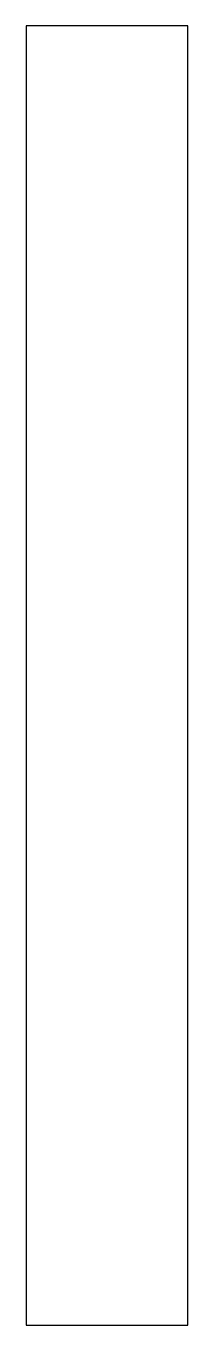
# Model space of a CAD drawing. Header units: millimetres. Extents: x -1.2 to 1.2, y -9.4 to 9.4.
import ezdxf

# ---------------------------------------------------------------- set-up
doc = ezdxf.new("R2010")
doc.units = ezdxf.units.MM
doc.layers.get('0').update_dxf_attribs({"linetype": 'CONTINUOUS'})

msp = doc.modelspace()

# ---------------------------------------------------------------- linework, layer by layer
for p, q in [((1.174, 9.442), (-1.174, 9.442)), ((1.174, -9.442), (1.174, 9.442)), ((-1.174, 9.442), (-1.174, -9.442)), ((-1.174, -9.442), (1.174, -9.442))]:
    msp.add_line(p, q)

doc.saveas('drawing.dxf')
